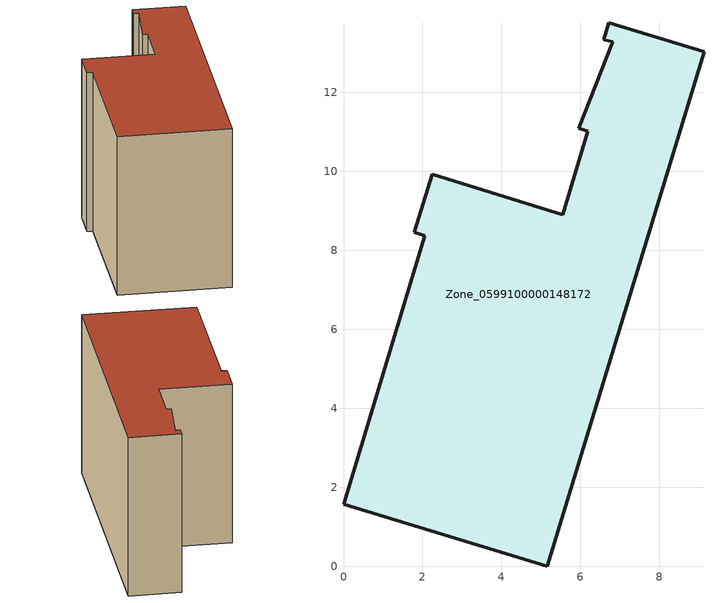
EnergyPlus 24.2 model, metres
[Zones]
Zone_0599100000148172
 floor ground (C_G): 5.96,11.09 6.82,13.28 6.59,13.33 6.72,13.76 9.13,13.03 5.16,0 0,1.57 2.06,8.37 1.79,8.46 2.25,9.92 5.55,8.9 6.19,11.02 z0
 wall outside (C_F): 6.72,13.76 6.59,13.33 6.82,13.28 5.96,11.09 6.19,11.02 5.55,8.9 2.25,9.92 1.79,8.46 2.06,8.37 0,1.57 5.16,0 9.13,13.03 6.72,13.76 z0:8.11
 roof outside (C_R): 6.82,13.28 5.96,11.09 6.19,11.02 5.55,8.9 2.25,9.92 1.79,8.46 2.06,8.37 0,1.57 5.16,0 9.13,13.03 6.72,13.76 6.59,13.33 z8.11
[BUILDING]
Pand.0599100000148172: North Axis=0; Terrain=City; Loads Convergence Tolerance Value=0.04; Temperature Convergence Tolerance Value=0.4; Solar Distribution=FullExterior; Maximum Number of Warmup Days=25; Minimum Number of Warmup Days=1
[Site:Location]
Rotterdam.The.Hague.AP_ZH_NLD Design_Conditions: Latitude=51.96; Longitude=4.45; Time Zone=1; Elevation=-4.5
[SITE:GROUNDTEMPERATURE:BUILDINGSURFACE]
18, 18, 18, 18, 18, 18, 18, 18, 18, 18, 18, 18
[MATERIAL] Thermal Absorptance=0.9; Solar Absorptance=0.7; Visible Absorptance=0.7
Name | Roughness | Thickness | Conductivity | Density | Specific Heat
G.TI.1975-1991 | MediumSmooth | 0.15 | 0.288461 | 540 | 1210
F.TI.1975-1991 | Rough | 0.3 | 0.230769 | 1920 | 840
R.TI.1975-1991 | MediumRough | 0.2 | 0.153846 | 1500 | 1000
[CONSTRUCTION]
C_G: G.TI.1975-1991
C_F: F.TI.1975-1991
C_R: R.TI.1975-1991
[ZONE]
Zone_0599100000148172: Type=1; Multiplier=1; Ceiling Height=Autocalculate; Volume=Autocalculate; Floor Area=autocalculate; Part of Total Floor Area=Yes
[ZONEINFILTRATION:DESIGNFLOWRATE]
Infil_Zone_0599100000148172: Zone or ZoneList or Space or SpaceList=Zone_0599100000148172; Schedule=AlwaysOn; Design Flow Rate Calculation Method=Flow/Area; Flow Rate per Floor Area=0.003; Constant Term Coefficient=1; Temperature Term Coefficient=0; Velocity Term Coefficient=0; Velocity Squared Term Coefficient=0
[HVACTEMPLATE:ZONE:IDEALLOADSAIRSYSTEM]
Zone_0599100000148172: Maximum Heating Supply Air Temperature=50; Minimum Cooling Supply Air Temperature=13; Maximum Heating Supply Air Humidity Ratio=0.0156; Minimum Cooling Supply Air Humidity Ratio=0.0077; Heating Limit=NoLimit; Cooling Limit=NoLimit; Dehumidification Control Type=ConstantSensibleHeatRatio; Cooling Sensible Heat Ratio=0.7; Dehumidification Setpoint=60; Humidification Control Type=None; Humidification Setpoint=30; Outdoor Air Method=None; Outdoor Air Flow Rate per Person=0.00944; Outdoor Air Flow Rate per Zone Floor Area=0; Outdoor Air Flow Rate per Zone=0; Demand Controlled Ventilation Type=None; Outdoor Air Economizer Type=NoEconomizer; Heat Recovery Type=None; Sensible Heat Recovery Effectiveness=0.7; Latent Heat Recovery Effectiveness=0.65
[ZONECONTROL:THERMOSTAT]
ThermostatControl_Zone_0599100000148172: Zone or ZoneList=Zone_0599100000148172; Control Type Schedule=DualSetpointControlType; Control 1=Thermostat_Zone_0599100000148172; Temperature Difference Between Cutout And Setpoint=0
[THERMOSTATSETPOINT:DUALSETPOINT]
Thermostat_Zone_0599100000148172: Heating Setpoint Temperature Schedule=HeatingSetpoint_Zone_0599100000148172; Cooling Setpoint Temperature Schedule=CoolingSetpoint_Zone_0599100000148172
[SCHEDULE:COMPACT]
HeatingSetpoint_Zone_0599100000148172: Through: 12/31, For: AllDays, Until: 24:00, 21
CoolingSetpoint_Zone_0599100000148172: Through: 12/31, For: AllDays, Until: 24:00, 24
DualSetpointControlType: Through: 12/31, For: AllDays, Until: 24:00, 4
AlwaysOn: Through: 12/31, For: AllDays, Until: 24:00, 1
